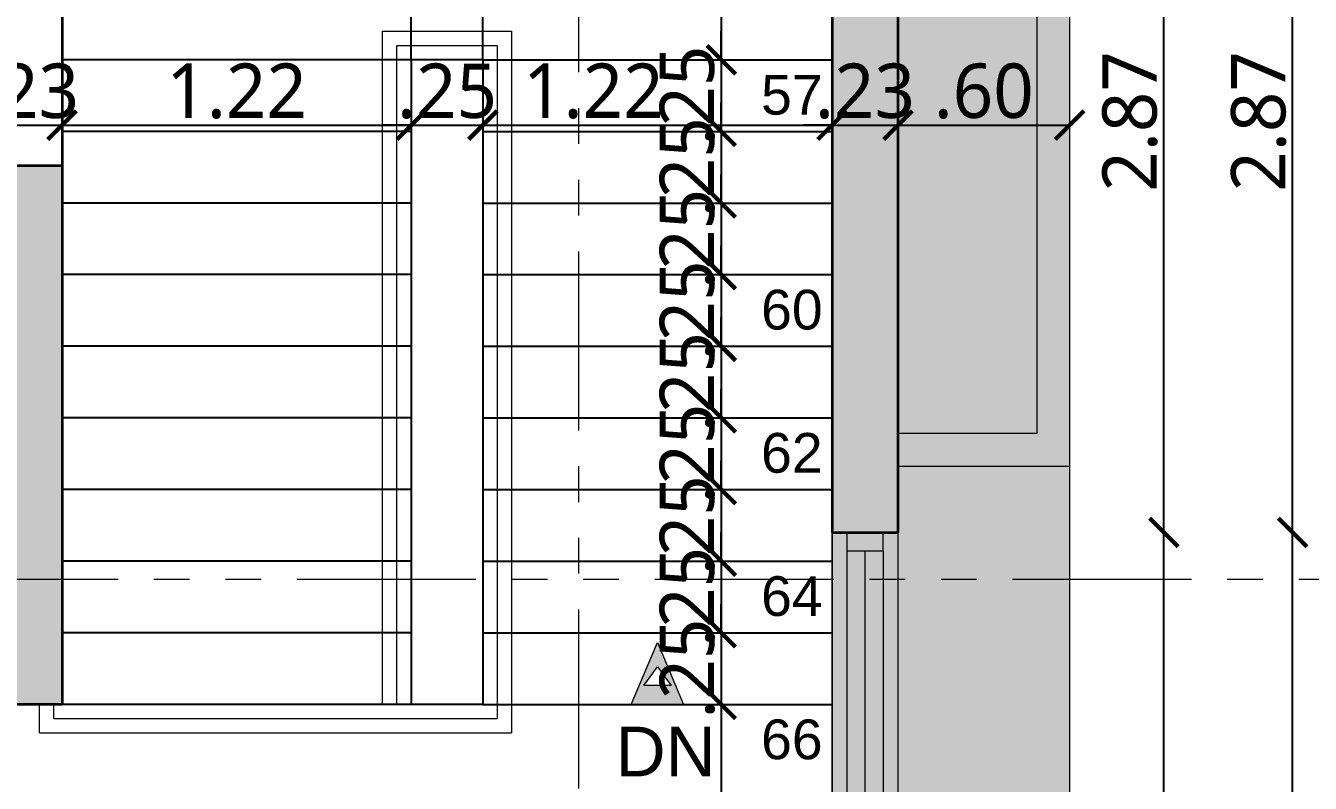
# Model space of a CAD drawing. Extents: x 2450 to 2649, y -7 to 131.
# Drawn here: x 2470.003 to 2474.491, y 34.163 to 36.807 of the extents above; entities that cross this region are included whole.
import ezdxf

# ---------------------------------------------------------------- set-up
doc = ezdxf.new("R2010")
doc.units = 0
doc.header["$MEASUREMENT"] = 0
doc.header["$PDMODE"] = 34
doc.linetypes.add('HIDDEN', pattern=[0.375, 0.25, -0.125])
doc.linetypes.add('PHANTOM2', pattern=[1.25, 0.625, -0.125, 0.125, -0.125, 0.125, -0.125])
for name, color, linetype, lineweight in [('COLUMN', 5, 'Continuous', 35), ('DOOR-WINDOW', 35, 'Continuous', 13), ('SECTION LINE', 3, 'PHANTOM2', 5), ('stair', 154, 'Continuous', 25), ('terrace-1', 181, 'Continuous', 18), ('TEXT(ROOM)', 240, 'Continuous', 15), ('TEXT-1', 7, 'Continuous', 9), ('WALL', 30, 'Continuous', 35), ('WINDOW-LINE', 25, 'Continuous', 9)]:
    doc.layers.add(name, color=color, linetype=linetype, lineweight=lineweight)
for name, color, linetype, lineweight, true_color in [('COLUMN FILLING', 7, 'Continuous', 9, 0xc0bba0), ('HEATCH BEAM BOTTOM', 7, 'Continuous', 13, 0x92bdc9), ('R.C.C PROJATION', 7, 'HIDDEN', 13, 0xa32900), ('RAILING', 7, 'Continuous', 5, 0x994d00), ('WORKING DIM', 7, 'Continuous', 15, 0x292929)]:
    doc.layers.add(name, color=color, linetype=linetype, lineweight=lineweight, true_color=true_color)
doc.styles.add('ARIAL', font='arial.ttf')
doc.styles.get("Standard").update_dxf_attribs({"font": 'malgunsl.ttf'})
doc.dimstyles.new('R07', dxfattribs={"dimtxt": 0.19, "dimasz": 0.1, "dimexe": 0.18, "dimexo": 0.0625, "dimgap": 0.02, "dimtad": 1, "dimzin": 4, "dimdsep": 46, "dimtxsty": 'Standard', "dimblk": 'ARCHTICK', "dimcen": 0, "dimse1": 1, "dimse2": 1, "dimclrd": 256, "dimclre": 48, "dimclrt": 256, "dimadec": 0, "dimazin": 0, "dimtm": 1e-09, "dimtfac": 1, "dimtix": 1, "dimtmove": 1, "dimatfit": 3, "dimfxl": 0.18, "dimtolj": 1, "dimtzin": 0, "dimlwe": 15, "dimarcsym": 0})

# ---------------------------------------------------------------- blocks, each defined once
blk = doc.blocks.new('*U41')
at = {"layer": 'WINDOW-LINE'}
for p, q in [((175536.9, -38801.97), (175536.9, -38704.14)), ((175545.9, -38801.97), (175545.9, -38704.14))]:
    blk.add_line(p, q, dxfattribs=at)
at = {"layer": 'WINDOW-LINE', "color": 35, "true_color": 0x9d754d}
for p, q in [((175538.9, -38799.47), (175538.9, -38706.64)), ((175543.9, -38799.47), (175543.9, -38706.64))]:
    blk.add_line(p, q, dxfattribs=at)
at = {"layer": 'WINDOW-LINE', "color": 4, "true_color": 0x24ffff}
blk.add_line((175541.4, -38799.47), (175541.4, -38706.64), dxfattribs=at)
at = {"layer": 'WINDOW-LINE'}
for points in [[(175536.9, -38704.14), (175545.9, -38704.14), (175545.9, -38704.14), (175536.9, -38704.14)], [(175536.9, -38801.97), (175545.9, -38801.97), (175545.9, -38801.97), (175536.9, -38801.97)]]:
    blk.add_lwpolyline(points, close=True, dxfattribs=at)
at = {"layer": 'WINDOW-LINE', "color": 35, "true_color": 0x9d754d}
for points in [[(175538.9, -38704.14), (175543.9, -38704.14), (175543.9, -38706.64), (175538.9, -38706.64)], [(175538.9, -38801.97), (175543.9, -38801.97), (175543.9, -38799.47), (175538.9, -38799.47)]]:
    blk.add_lwpolyline(points, close=True, dxfattribs=at)
blk = doc.blocks.new('EEDFGHBT')
at = {"layer": 'TEXT(ROOM)', "true_color": 0xc7c8ca}
h = blk.add_hatch(color=9, dxfattribs=at)
h.dxf.hatch_style = 1
h.paths.add_polyline_path([(891.3597, 423.2148), (891.3119, 423.1489), (891.4075, 423.1489)], flags=16)
h.paths.add_polyline_path([(891.3597, 423.2988), (891.2682, 423.0833), (891.4512, 423.0833)])
at = {"layer": 'TEXT(ROOM)', "flags": 128}
for points in [[(891.3597, 423.2988), (891.2682, 423.0833), (891.4512, 423.0833)], [(891.3597, 423.2148), (891.3119, 423.1489), (891.4075, 423.1489)]]:
    blk.add_lwpolyline(points, close=True, dxfattribs=at)
blk = doc.blocks.new('_ArchTick')
at = {"color": 0, "linetype": 'ByBlock', "const_width": 0.15}
blk.add_lwpolyline([(-0.5, -0.5), (0.5, 0.5)], dxfattribs=at)
blk = doc.blocks.new('*D3061')
at = {"layer": 'DEFPOINTS', "color": 0, "transparency": 16777216}
for p in [(2473.2351, 35.0385), (2473.9793, 35.0385), (2472.9351, 32.5385)]:
    blk.add_point(p, dxfattribs=at)
at = {"layer": 'WORKING DIM', "lineweight": -2, "transparency": 16777216}
blk.add_line((2473.9793, 32.5385), (2473.9793, 35.0385), dxfattribs=at)
at = {"layer": 'WORKING DIM', "lineweight": -2, "transparency": 16777216, "xscale": 0.1, "yscale": 0.1, "zscale": 0.1}
for p, rotation in [((2473.9793, 35.0385), 90), ((2473.9793, 32.5385), 270)]:
    blk.add_blockref('_ArchTick', p, dxfattribs=dict(at, rotation=rotation))
at = {"layer": 'WORKING DIM', "transparency": 16777216, "insert": (2473.861, 33.7885), "char_height": 0.19, "attachment_point": 5, "rotation": 90}
blk.add_mtext('\\A1;2.50', dxfattribs=at)
blk = doc.blocks.new('*D3062')
at = {"layer": 'DEFPOINTS', "color": 0, "transparency": 16777216}
for p in [(2473.3501, 37.9085), (2473.9793, 37.9085), (2473.0501, 35.0385)]:
    blk.add_point(p, dxfattribs=at)
at = {"layer": 'WORKING DIM', "lineweight": -2, "transparency": 16777216}
blk.add_line((2473.9793, 35.0385), (2473.9793, 37.9085), dxfattribs=at)
at = {"layer": 'WORKING DIM', "lineweight": -2, "transparency": 16777216, "xscale": 0.1, "yscale": 0.1, "zscale": 0.1}
for p, rotation in [((2473.9793, 37.9085), 90), ((2473.9793, 35.0385), 270)]:
    blk.add_blockref('_ArchTick', p, dxfattribs=dict(at, rotation=rotation))
at = {"layer": 'WORKING DIM', "transparency": 16777216, "insert": (2473.861, 36.4735), "char_height": 0.19, "attachment_point": 5, "rotation": 90}
blk.add_mtext('\\A1;2.87', dxfattribs=at)
blk = doc.blocks.new('*D3066')
at = {"layer": 'DEFPOINTS', "color": 0, "transparency": 16777216}
for p in [(2473.3501, 37.9085), (2474.429, 37.9085), (2473.0501, 35.0385)]:
    blk.add_point(p, dxfattribs=at)
at = {"layer": 'WORKING DIM', "lineweight": -2, "transparency": 16777216}
blk.add_line((2474.429, 35.0385), (2474.429, 37.9085), dxfattribs=at)
at = {"layer": 'WORKING DIM', "lineweight": -2, "transparency": 16777216, "xscale": 0.1, "yscale": 0.1, "zscale": 0.1}
for p, rotation in [((2474.429, 37.9085), 90), ((2474.429, 35.0385), 270)]:
    blk.add_blockref('_ArchTick', p, dxfattribs=dict(at, rotation=rotation))
at = {"layer": 'WORKING DIM', "transparency": 16777216, "insert": (2474.3107, 36.4735), "char_height": 0.19, "attachment_point": 5, "rotation": 90}
blk.add_mtext('\\A1;2.87', dxfattribs=at)
blk = doc.blocks.new('*D3070')
at = {"layer": 'DEFPOINTS', "color": 0, "transparency": 16777216}
for p in [(2473.3501, 35.0385), (2474.429, 35.0385), (2473.0501, 32.5385)]:
    blk.add_point(p, dxfattribs=at)
at = {"layer": 'WORKING DIM', "lineweight": -2, "transparency": 16777216}
blk.add_line((2474.429, 32.5385), (2474.429, 35.0385), dxfattribs=at)
at = {"layer": 'WORKING DIM', "lineweight": -2, "transparency": 16777216, "xscale": 0.1, "yscale": 0.1, "zscale": 0.1}
for p, rotation in [((2474.429, 35.0385), 90), ((2474.429, 32.5385), 270)]:
    blk.add_blockref('_ArchTick', p, dxfattribs=dict(at, rotation=rotation))
at = {"layer": 'WORKING DIM', "transparency": 16777216, "insert": (2474.3107, 33.7885), "char_height": 0.19, "attachment_point": 5, "rotation": 90}
blk.add_mtext('\\A1;2.50', dxfattribs=at)
blk = doc.blocks.new('*D3152')
at = {"layer": 'DEFPOINTS', "color": 0, "transparency": 16777216}
for p in [(2472.8201, 37.9085), (2472.4331, 36.6885), (2472.8201, 36.6885)]:
    blk.add_point(p, dxfattribs=at)
at = {"layer": 'WORKING DIM', "lineweight": -2, "transparency": 16777216}
blk.add_line((2472.4331, 37.9085), (2472.4331, 36.6885), dxfattribs=at)
at = {"layer": 'WORKING DIM', "lineweight": -2, "transparency": 16777216, "xscale": 0.1, "yscale": 0.1, "zscale": 0.1}
for p, rotation in [((2472.4331, 37.9085), 90), ((2472.4331, 36.6885), 270)]:
    blk.add_blockref('_ArchTick', p, dxfattribs=dict(at, rotation=rotation))
at = {"layer": 'WORKING DIM', "transparency": 16777216, "insert": (2472.3146, 37.2985), "char_height": 0.19, "attachment_point": 5, "rotation": 90}
blk.add_mtext('\\A1;1.22', dxfattribs=at)
blk = doc.blocks.new('*D3153')
at = {"layer": 'DEFPOINTS', "color": 0, "transparency": 16777216}
for p in [(2472.8201, 36.6885), (2472.4331, 36.4385), (2472.8201, 36.4385)]:
    blk.add_point(p, dxfattribs=at)
at = {"layer": 'WORKING DIM', "lineweight": -2, "transparency": 16777216}
for p, q in [((2472.4331, 36.6885), (2472.4331, 36.7885)), ((2472.4331, 36.6885), (2472.4331, 36.4385)), ((2472.4331, 36.4385), (2472.4331, 36.3385))]:
    blk.add_line(p, q, dxfattribs=at)
at = {"layer": 'WORKING DIM', "lineweight": -2, "transparency": 16777216, "xscale": 0.1, "yscale": 0.1, "zscale": 0.1}
for p, rotation in [((2472.4331, 36.6885), 270), ((2472.4331, 36.4385), 90)]:
    blk.add_blockref('_ArchTick', p, dxfattribs=dict(at, rotation=rotation))
at = {"layer": 'WORKING DIM', "transparency": 16777216, "insert": (2472.3148, 36.5635), "char_height": 0.19, "attachment_point": 5, "rotation": 90}
blk.add_mtext('\\A1;.25', dxfattribs=at)
blk = doc.blocks.new('*D3154')
at = {"layer": 'DEFPOINTS', "color": 0, "transparency": 16777216}
for p in [(2472.8201, 36.4385), (2472.4331, 36.1885), (2472.8201, 36.1885)]:
    blk.add_point(p, dxfattribs=at)
at = {"layer": 'WORKING DIM', "lineweight": -2, "transparency": 16777216}
for p, q in [((2472.4331, 36.4385), (2472.4331, 36.5385)), ((2472.4331, 36.4385), (2472.4331, 36.1885)), ((2472.4331, 36.1885), (2472.4331, 36.0885))]:
    blk.add_line(p, q, dxfattribs=at)
at = {"layer": 'WORKING DIM', "lineweight": -2, "transparency": 16777216, "xscale": 0.1, "yscale": 0.1, "zscale": 0.1}
for p, rotation in [((2472.4331, 36.4385), 270), ((2472.4331, 36.1885), 90)]:
    blk.add_blockref('_ArchTick', p, dxfattribs=dict(at, rotation=rotation))
at = {"layer": 'WORKING DIM', "transparency": 16777216, "insert": (2472.3148, 36.3135), "char_height": 0.19, "attachment_point": 5, "rotation": 90}
blk.add_mtext('\\A1;.25', dxfattribs=at)
blk = doc.blocks.new('*D3155')
at = {"layer": 'DEFPOINTS', "color": 0, "transparency": 16777216}
for p in [(2472.8201, 36.1885), (2472.4331, 35.9385), (2472.8201, 35.9385)]:
    blk.add_point(p, dxfattribs=at)
at = {"layer": 'WORKING DIM', "lineweight": -2, "transparency": 16777216}
for p, q in [((2472.4331, 36.1885), (2472.4331, 36.2885)), ((2472.4331, 36.1885), (2472.4331, 35.9385)), ((2472.4331, 35.9385), (2472.4331, 35.8385))]:
    blk.add_line(p, q, dxfattribs=at)
at = {"layer": 'WORKING DIM', "lineweight": -2, "transparency": 16777216, "xscale": 0.1, "yscale": 0.1, "zscale": 0.1}
for p, rotation in [((2472.4331, 36.1885), 270), ((2472.4331, 35.9385), 90)]:
    blk.add_blockref('_ArchTick', p, dxfattribs=dict(at, rotation=rotation))
at = {"layer": 'WORKING DIM', "transparency": 16777216, "insert": (2472.3148, 36.0635), "char_height": 0.19, "attachment_point": 5, "rotation": 90}
blk.add_mtext('\\A1;.25', dxfattribs=at)
blk = doc.blocks.new('*D3156')
at = {"layer": 'DEFPOINTS', "color": 0, "transparency": 16777216}
for p in [(2472.8201, 35.9385), (2472.4331, 35.6885), (2472.8201, 35.6885)]:
    blk.add_point(p, dxfattribs=at)
at = {"layer": 'WORKING DIM', "lineweight": -2, "transparency": 16777216}
for p, q in [((2472.4331, 35.9385), (2472.4331, 36.0385)), ((2472.4331, 35.9385), (2472.4331, 35.6885)), ((2472.4331, 35.6885), (2472.4331, 35.5885))]:
    blk.add_line(p, q, dxfattribs=at)
at = {"layer": 'WORKING DIM', "lineweight": -2, "transparency": 16777216, "xscale": 0.1, "yscale": 0.1, "zscale": 0.1}
for p, rotation in [((2472.4331, 35.9385), 270), ((2472.4331, 35.6885), 90)]:
    blk.add_blockref('_ArchTick', p, dxfattribs=dict(at, rotation=rotation))
at = {"layer": 'WORKING DIM', "transparency": 16777216, "insert": (2472.3148, 35.8135), "char_height": 0.19, "attachment_point": 5, "rotation": 90}
blk.add_mtext('\\A1;.25', dxfattribs=at)
blk = doc.blocks.new('*D3157')
at = {"layer": 'DEFPOINTS', "color": 0, "transparency": 16777216}
for p in [(2472.8201, 35.6885), (2472.4331, 35.4385), (2472.8201, 35.4385)]:
    blk.add_point(p, dxfattribs=at)
at = {"layer": 'WORKING DIM', "lineweight": -2, "transparency": 16777216}
for p, q in [((2472.4331, 35.6885), (2472.4331, 35.7885)), ((2472.4331, 35.6885), (2472.4331, 35.4385)), ((2472.4331, 35.4385), (2472.4331, 35.3385))]:
    blk.add_line(p, q, dxfattribs=at)
at = {"layer": 'WORKING DIM', "lineweight": -2, "transparency": 16777216, "xscale": 0.1, "yscale": 0.1, "zscale": 0.1}
for p, rotation in [((2472.4331, 35.6885), 270), ((2472.4331, 35.4385), 90)]:
    blk.add_blockref('_ArchTick', p, dxfattribs=dict(at, rotation=rotation))
at = {"layer": 'WORKING DIM', "transparency": 16777216, "insert": (2472.3148, 35.5635), "char_height": 0.19, "attachment_point": 5, "rotation": 90}
blk.add_mtext('\\A1;.25', dxfattribs=at)
blk = doc.blocks.new('*D3158')
at = {"layer": 'DEFPOINTS', "color": 0, "transparency": 16777216}
for p in [(2472.8201, 35.4385), (2472.4331, 35.1885), (2472.8201, 35.1885)]:
    blk.add_point(p, dxfattribs=at)
at = {"layer": 'WORKING DIM', "lineweight": -2, "transparency": 16777216}
for p, q in [((2472.4331, 35.4385), (2472.4331, 35.5385)), ((2472.4331, 35.4385), (2472.4331, 35.1885)), ((2472.4331, 35.1885), (2472.4331, 35.0885))]:
    blk.add_line(p, q, dxfattribs=at)
at = {"layer": 'WORKING DIM', "lineweight": -2, "transparency": 16777216, "xscale": 0.1, "yscale": 0.1, "zscale": 0.1}
for p, rotation in [((2472.4331, 35.4385), 270), ((2472.4331, 35.1885), 90)]:
    blk.add_blockref('_ArchTick', p, dxfattribs=dict(at, rotation=rotation))
at = {"layer": 'WORKING DIM', "transparency": 16777216, "insert": (2472.3148, 35.3135), "char_height": 0.19, "attachment_point": 5, "rotation": 90}
blk.add_mtext('\\A1;.25', dxfattribs=at)
blk = doc.blocks.new('*D3159')
at = {"layer": 'DEFPOINTS', "color": 0, "transparency": 16777216}
for p in [(2472.8201, 35.1885), (2472.4331, 34.9385), (2472.8201, 34.9385)]:
    blk.add_point(p, dxfattribs=at)
at = {"layer": 'WORKING DIM', "lineweight": -2, "transparency": 16777216}
for p, q in [((2472.4331, 35.1885), (2472.4331, 35.2885)), ((2472.4331, 35.1885), (2472.4331, 34.9385)), ((2472.4331, 34.9385), (2472.4331, 34.8385))]:
    blk.add_line(p, q, dxfattribs=at)
at = {"layer": 'WORKING DIM', "lineweight": -2, "transparency": 16777216, "xscale": 0.1, "yscale": 0.1, "zscale": 0.1}
for p, rotation in [((2472.4331, 35.1885), 270), ((2472.4331, 34.9385), 90)]:
    blk.add_blockref('_ArchTick', p, dxfattribs=dict(at, rotation=rotation))
at = {"layer": 'WORKING DIM', "transparency": 16777216, "insert": (2472.3148, 35.0635), "char_height": 0.19, "attachment_point": 5, "rotation": 90}
blk.add_mtext('\\A1;.25', dxfattribs=at)
blk = doc.blocks.new('*D3160')
at = {"layer": 'DEFPOINTS', "color": 0, "transparency": 16777216}
for p in [(2472.8201, 34.9385), (2472.4331, 34.6885), (2472.8201, 34.6885)]:
    blk.add_point(p, dxfattribs=at)
at = {"layer": 'WORKING DIM', "lineweight": -2, "transparency": 16777216}
for p, q in [((2472.4331, 34.9385), (2472.4331, 35.0385)), ((2472.4331, 34.9385), (2472.4331, 34.6885)), ((2472.4331, 34.6885), (2472.4331, 34.5885))]:
    blk.add_line(p, q, dxfattribs=at)
at = {"layer": 'WORKING DIM', "lineweight": -2, "transparency": 16777216, "xscale": 0.1, "yscale": 0.1, "zscale": 0.1}
for p, rotation in [((2472.4331, 34.9385), 270), ((2472.4331, 34.6885), 90)]:
    blk.add_blockref('_ArchTick', p, dxfattribs=dict(at, rotation=rotation))
at = {"layer": 'WORKING DIM', "transparency": 16777216, "insert": (2472.3148, 34.8135), "char_height": 0.19, "attachment_point": 5, "rotation": 90}
blk.add_mtext('\\A1;.25', dxfattribs=at)
blk = doc.blocks.new('*D3161')
at = {"layer": 'DEFPOINTS', "color": 0, "transparency": 16777216}
for p in [(2472.8201, 34.6885), (2472.4331, 34.4385), (2472.8201, 34.4385)]:
    blk.add_point(p, dxfattribs=at)
at = {"layer": 'WORKING DIM', "lineweight": -2, "transparency": 16777216}
for p, q in [((2472.4331, 34.6885), (2472.4331, 34.7885)), ((2472.4331, 34.6885), (2472.4331, 34.4385)), ((2472.4331, 34.4385), (2472.4331, 34.3385))]:
    blk.add_line(p, q, dxfattribs=at)
at = {"layer": 'WORKING DIM', "lineweight": -2, "transparency": 16777216, "xscale": 0.1, "yscale": 0.1, "zscale": 0.1}
for p, rotation in [((2472.4331, 34.6885), 270), ((2472.4331, 34.4385), 90)]:
    blk.add_blockref('_ArchTick', p, dxfattribs=dict(at, rotation=rotation))
at = {"layer": 'WORKING DIM', "transparency": 16777216, "insert": (2472.3148, 34.5635), "char_height": 0.19, "attachment_point": 5, "rotation": 90}
blk.add_mtext('\\A1;.25', dxfattribs=at)
blk = doc.blocks.new('*D3162')
at = {"layer": 'DEFPOINTS', "color": 0, "transparency": 16777216}
for p in [(2472.8201, 34.4385), (2472.4331, 32.5385), (2472.8201, 32.5385)]:
    blk.add_point(p, dxfattribs=at)
at = {"layer": 'WORKING DIM', "lineweight": -2, "transparency": 16777216}
blk.add_line((2472.4331, 34.4385), (2472.4331, 32.5385), dxfattribs=at)
at = {"layer": 'WORKING DIM', "lineweight": -2, "transparency": 16777216, "xscale": 0.1, "yscale": 0.1, "zscale": 0.1}
for p, rotation in [((2472.4331, 34.4385), 90), ((2472.4331, 32.5385), 270)]:
    blk.add_blockref('_ArchTick', p, dxfattribs=dict(at, rotation=rotation))
at = {"layer": 'WORKING DIM', "transparency": 16777216, "insert": (2472.3142, 33.4885), "char_height": 0.19, "attachment_point": 5, "rotation": 90}
blk.add_mtext('\\A1;1.90', dxfattribs=at)
blk = doc.blocks.new('*D3201')
at = {"layer": 'DEFPOINTS', "color": 0, "transparency": 16777216}
for p in [(2470.1301, 36.4603), (2469.9001, 36.3185), (2470.1301, 36.3185)]:
    blk.add_point(p, dxfattribs=at)
at = {"layer": 'WORKING DIM', "lineweight": -2, "transparency": 16777216}
for p, q in [((2469.9001, 36.4603), (2469.8001, 36.4603)), ((2469.9001, 36.4603), (2470.1301, 36.4603)), ((2470.1301, 36.4603), (2470.2301, 36.4603))]:
    blk.add_line(p, q, dxfattribs=at)
at = {"layer": 'WORKING DIM', "lineweight": -2, "transparency": 16777216, "xscale": 0.1, "yscale": 0.1, "zscale": 0.1}
blk.add_blockref('_ArchTick', (2469.9001, 36.4603), dxfattribs=at)
at = {"layer": 'WORKING DIM', "lineweight": -2, "transparency": 16777216, "xscale": 0.1, "yscale": 0.1, "zscale": 0.1, "rotation": 180}
blk.add_blockref('_ArchTick', (2470.1301, 36.4603), dxfattribs=at)
at = {"layer": 'WORKING DIM', "transparency": 16777216, "insert": (2470.0151, 36.5786), "char_height": 0.19, "attachment_point": 5}
blk.add_mtext('\\A1;.23', dxfattribs=at)
blk = doc.blocks.new('*D3202')
at = {"layer": 'DEFPOINTS', "color": 0, "transparency": 16777216}
for p in [(2471.3501, 36.4603), (2470.1301, 36.3185), (2471.3501, 36.1885)]:
    blk.add_point(p, dxfattribs=at)
at = {"layer": 'WORKING DIM', "lineweight": -2, "transparency": 16777216}
blk.add_line((2470.1301, 36.4603), (2471.3501, 36.4603), dxfattribs=at)
at = {"layer": 'WORKING DIM', "lineweight": -2, "transparency": 16777216, "xscale": 0.1, "yscale": 0.1, "zscale": 0.1, "rotation": 180}
blk.add_blockref('_ArchTick', (2470.1301, 36.4603), dxfattribs=at)
at = {"layer": 'WORKING DIM', "lineweight": -2, "transparency": 16777216, "xscale": 0.1, "yscale": 0.1, "zscale": 0.1}
blk.add_blockref('_ArchTick', (2471.3501, 36.4603), dxfattribs=at)
at = {"layer": 'WORKING DIM', "transparency": 16777216, "insert": (2470.7401, 36.5788), "char_height": 0.19, "attachment_point": 5}
blk.add_mtext('\\A1;1.22', dxfattribs=at)
blk = doc.blocks.new('*D3203')
at = {"layer": 'DEFPOINTS', "color": 0, "transparency": 16777216}
for p in [(2471.6001, 36.4603), (2471.3501, 36.1885), (2471.6001, 36.1885)]:
    blk.add_point(p, dxfattribs=at)
at = {"layer": 'WORKING DIM', "lineweight": -2, "transparency": 16777216}
for p, q in [((2471.3501, 36.4603), (2471.2501, 36.4603)), ((2471.3501, 36.4603), (2471.6001, 36.4603)), ((2471.6001, 36.4603), (2471.7001, 36.4603))]:
    blk.add_line(p, q, dxfattribs=at)
at = {"layer": 'WORKING DIM', "lineweight": -2, "transparency": 16777216, "xscale": 0.1, "yscale": 0.1, "zscale": 0.1}
blk.add_blockref('_ArchTick', (2471.3501, 36.4603), dxfattribs=at)
at = {"layer": 'WORKING DIM', "lineweight": -2, "transparency": 16777216, "xscale": 0.1, "yscale": 0.1, "zscale": 0.1, "rotation": 180}
blk.add_blockref('_ArchTick', (2471.6001, 36.4603), dxfattribs=at)
at = {"layer": 'WORKING DIM', "transparency": 16777216, "insert": (2471.4751, 36.5786), "char_height": 0.19, "attachment_point": 5}
blk.add_mtext('\\A1;.25', dxfattribs=at)
blk = doc.blocks.new('*D3204')
at = {"layer": 'DEFPOINTS', "color": 0, "transparency": 16777216}
for p in [(2472.8201, 36.4603), (2471.6001, 36.1885), (2472.8201, 36.1885)]:
    blk.add_point(p, dxfattribs=at)
at = {"layer": 'WORKING DIM', "lineweight": -2, "transparency": 16777216}
blk.add_line((2471.6001, 36.4603), (2472.8201, 36.4603), dxfattribs=at)
at = {"layer": 'WORKING DIM', "lineweight": -2, "transparency": 16777216, "xscale": 0.1, "yscale": 0.1, "zscale": 0.1, "rotation": 180}
blk.add_blockref('_ArchTick', (2471.6001, 36.4603), dxfattribs=at)
at = {"layer": 'WORKING DIM', "lineweight": -2, "transparency": 16777216, "xscale": 0.1, "yscale": 0.1, "zscale": 0.1}
blk.add_blockref('_ArchTick', (2472.8201, 36.4603), dxfattribs=at)
at = {"layer": 'WORKING DIM', "transparency": 16777216, "insert": (2471.9864, 36.5788), "char_height": 0.19, "attachment_point": 5}
blk.add_mtext('\\A1;1.22', dxfattribs=at)
blk = doc.blocks.new('*D3205')
at = {"layer": 'DEFPOINTS', "color": 0, "transparency": 16777216}
for p in [(2473.0501, 36.4603), (2472.8201, 36.1885), (2473.0501, 36.1885)]:
    blk.add_point(p, dxfattribs=at)
at = {"layer": 'WORKING DIM', "lineweight": -2, "transparency": 16777216}
for p, q in [((2472.8201, 36.4603), (2472.7201, 36.4603)), ((2472.8201, 36.4603), (2473.0501, 36.4603)), ((2473.0501, 36.4603), (2473.1501, 36.4603))]:
    blk.add_line(p, q, dxfattribs=at)
at = {"layer": 'WORKING DIM', "lineweight": -2, "transparency": 16777216, "xscale": 0.1, "yscale": 0.1, "zscale": 0.1}
blk.add_blockref('_ArchTick', (2472.8201, 36.4603), dxfattribs=at)
at = {"layer": 'WORKING DIM', "lineweight": -2, "transparency": 16777216, "xscale": 0.1, "yscale": 0.1, "zscale": 0.1, "rotation": 180}
blk.add_blockref('_ArchTick', (2473.0501, 36.4603), dxfattribs=at)
at = {"layer": 'WORKING DIM', "transparency": 16777216, "insert": (2472.9351, 36.5786), "char_height": 0.19, "attachment_point": 5}
blk.add_mtext('\\A1;.23', dxfattribs=at)
blk = doc.blocks.new('*D3206')
at = {"layer": 'DEFPOINTS', "color": 0, "transparency": 16777216}
for p in [(2473.6501, 36.4603), (2473.0501, 36.1885), (2473.6501, 36.1885)]:
    blk.add_point(p, dxfattribs=at)
at = {"layer": 'WORKING DIM', "lineweight": -2, "transparency": 16777216}
blk.add_line((2473.0501, 36.4603), (2473.6501, 36.4603), dxfattribs=at)
at = {"layer": 'WORKING DIM', "lineweight": -2, "transparency": 16777216, "xscale": 0.1, "yscale": 0.1, "zscale": 0.1, "rotation": 180}
blk.add_blockref('_ArchTick', (2473.0501, 36.4603), dxfattribs=at)
at = {"layer": 'WORKING DIM', "lineweight": -2, "transparency": 16777216, "xscale": 0.1, "yscale": 0.1, "zscale": 0.1}
blk.add_blockref('_ArchTick', (2473.6501, 36.4603), dxfattribs=at)
at = {"layer": 'WORKING DIM', "transparency": 16777216, "insert": (2473.3501, 36.5786), "char_height": 0.19, "attachment_point": 5}
blk.add_mtext('\\A1;.60', dxfattribs=at)

msp = doc.modelspace()

# ---------------------------------------------------------------- hatches: boundary and pattern name
at = {"layer": 'COLUMN FILLING'}
h = msp.add_hatch(color=256, dxfattribs=at)
h.dxf.hatch_style = 1
h.paths.add_polyline_path([(2469.4901, 34.5535), (2469.4901, 34.4385), (2470.1301, 34.4385), (2470.1301, 36.3185), (2468.0201, 36.3185), (2468.0201, 34.4385), (2468.6601, 34.4385), (2468.6601, 34.5535), (2468.2501, 34.5535), (2468.2501, 36.2035), (2469.9001, 36.2035), (2469.9001, 34.5535)])
at = {"layer": 'HEATCH BEAM BOTTOM', "ltscale": 10}
h = msp.add_hatch(dxfattribs=at)
h.set_pattern_fill('ANSI33', color=256, scale=0.5)
h.set_pattern_definition([(45, (0, 170.54396), (-0.0883883476, 0.0883883476), []), (45, (0.08839, 170.54396), (-0.0883883476, 0.0883883476), [0.0625, -0.03125])])
edge = h.paths.add_edge_path()
edge.add_line((2454.5824, 43.2164), (2455.4128, 43.2164))
edge.add_line((2455.4128, 43.2164), (2455.4128, 31.3135))
edge.add_line((2455.4128, 31.3135), (2460.5928, 31.3135))
edge.add_line((2460.5928, 31.3135), (2460.5928, 32.5385))
edge.add_line((2460.5928, 32.5385), (2467.0501, 32.5385))
edge.add_line((2467.0501, 32.5385), (2467.0501, 31.3135))
edge.add_line((2467.0501, 31.3135), (2471.3301, 31.3135))
edge.add_line((2471.3301, 31.3135), (2471.3301, 31.0835))
edge.add_line((2471.3301, 31.0835), (2471.3301, 27.1285))
edge.add_line((2471.3301, 27.1285), (2473.6501, 27.1285))
edge.add_line((2473.6501, 27.1285), (2473.6501, 31.0785))
edge.add_line((2473.6501, 31.0785), (2472.8201, 31.0835))
edge.add_line((2472.8201, 31.0835), (2472.8201, 31.3135))
edge.add_line((2472.8201, 31.3135), (2472.8201, 42.1785))
edge.add_line((2472.8201, 42.1785), (2473.6501, 42.1785))
edge.add_line((2473.6501, 42.1785), (2473.6501, 27.1285))
edge.add_line((2473.6501, 27.1285), (2454.5828, 27.1285))
edge.add_line((2454.5828, 27.1285), (2454.5828, 43.1987))

# ---------------------------------------------------------------- linework, layer by layer
at = {"layer": 'COLUMN', "ltscale": 10}
for p, q in [((2470.1301, 36.3185), (2468.0201, 36.3185)), ((2470.1301, 36.3185), (2470.1301, 34.4385)), ((2470.1301, 34.4385), (2469.4901, 34.4385))]:
    msp.add_line(p, q, dxfattribs=at)
at = {"layer": 'HEATCH BEAM BOTTOM'}
msp.add_lwpolyline([(2454.5824, 43.2164), (2455.4128, 43.2164), (2455.4128, 31.3135), (2460.5928, 31.3135), (2460.5928, 32.5385), (2467.0501, 32.5385), (2467.0501, 31.3135), (2472.8201, 31.3135), (2472.8201, 42.1785), (2473.6501, 42.1785), (2473.6501, 31.0835)], dxfattribs=at)
at = {"layer": 'R.C.C PROJATION'}
msp.add_line((2473.6501, 41.9485), (2473.6501, 32.5385), dxfattribs=at)
at = {"layer": 'RAILING'}
for p, q in [((2471.2501, 34.4385), (2471.2501, 36.7885)), ((2471.2501, 36.7885), (2471.7001, 36.7885)), ((2471.7001, 36.7885), (2471.7001, 34.3385)), ((2471.3001, 34.4385), (2471.3001, 36.7385)), ((2471.3001, 36.7385), (2471.6501, 36.7385)), ((2471.6501, 36.7385), (2471.6501, 34.3885)), ((2470.0511, 34.3385), (2470.0511, 34.4385)), ((2470.1011, 34.3885), (2470.1011, 34.4385)), ((2470.1011, 34.3885), (2471.6501, 34.3885)), ((2470.0511, 34.3385), (2471.7001, 34.3385))]:
    msp.add_line(p, q, dxfattribs=at)
at = {"layer": 'SECTION LINE'}
for points in [[(2471.1105, 22.8948), (2471.9351, 22.8948), (2471.9351, 47.2945), (2471.2183, 47.2945)], [(2450.9507, 35.7485), (2450.9507, 34.8756), (2477.4606, 34.8756), (2477.4606, 35.7566)]]:
    msp.add_lwpolyline(points, dxfattribs=at)
at = {"layer": 'stair'}
for p, q in [((2471.3501, 36.6885), (2471.3501, 37.9085)), ((2471.6001, 36.6885), (2471.6001, 37.9085)), ((2471.3501, 36.6885), (2470.1301, 36.6885)), ((2471.6001, 36.6885), (2471.3501, 36.6885)), ((2471.3501, 36.6885), (2471.3501, 34.4385)), ((2471.6001, 36.6885), (2471.6001, 34.4385)), ((2471.6001, 36.6885), (2472.8201, 36.6885)), ((2471.3501, 36.4385), (2470.1301, 36.4385)), ((2471.6001, 36.4385), (2472.8201, 36.4385)), ((2471.3501, 36.1885), (2470.1301, 36.1885)), ((2471.6001, 36.1885), (2472.8201, 36.1885)), ((2471.3501, 35.9385), (2470.1301, 35.9385)), ((2471.6001, 35.9385), (2472.8201, 35.9385)), ((2471.3501, 35.6885), (2470.1301, 35.6885)), ((2471.6001, 35.6885), (2472.8201, 35.6885)), ((2471.3501, 35.4385), (2470.1301, 35.4385)), ((2471.6001, 35.4385), (2472.8201, 35.4385)), ((2471.3501, 35.1885), (2470.1301, 35.1885)), ((2471.6001, 35.1885), (2472.8201, 35.1885)), ((2471.3501, 34.9385), (2470.1301, 34.9385)), ((2471.6001, 34.9385), (2472.8201, 34.9385)), ((2471.3501, 34.6885), (2470.1301, 34.6885)), ((2471.6001, 34.6885), (2472.8201, 34.6885)), ((2471.3501, 34.4385), (2470.1301, 34.4385)), ((2471.6001, 34.4385), (2471.3501, 34.4385)), ((2471.6001, 34.4385), (2472.8201, 34.4385))]:
    msp.add_line(p, q, dxfattribs=at)
at = {"layer": 'terrace-1'}
for points in [[(2473.0501, 37.9085), (2473.6501, 37.9085), (2473.6501, 35.2685), (2473.0501, 35.2685)], [(2473.0501, 37.7935), (2473.5351, 37.7935), (2473.5351, 35.3835), (2473.0501, 35.3835)]]:
    msp.add_lwpolyline(points, close=True, dxfattribs=at)
at = {"layer": 'WALL'}
for p, q in [((2470.1301, 37.9085), (2470.1301, 36.3185)), ((2472.8201, 37.9085), (2472.8201, 35.0385)), ((2473.0501, 37.9085), (2473.0501, 35.0385)), ((2472.8201, 35.0385), (2473.0501, 35.0385))]:
    msp.add_line(p, q, dxfattribs=at)

# ---------------------------------------------------------------- block references
at = {"layer": 'DOOR-WINDOW', "xscale": 0.02555555555552771, "yscale": 0.02555555555552771, "zscale": 0.02555555555552771, "rotation": 180}
msp.add_blockref('*U41', (6958.993, -956.5673), dxfattribs=at)
at = {"layer": 'TEXT(ROOM)', "ltscale": 20, "xscale": -1}
msp.add_blockref('EEDFGHBT', (3363.5698, -388.6448), dxfattribs=at)

# ---------------------------------------------------------------- texts
at = {"layer": 'TEXT-1', "color": 11, "ltscale": 10, "true_color": 0xf27172, "char_height": 0.13849, "width": 0.080039, "attachment_point": 1, "style": 'ARIAL'}
for s, insert in [('\\A1;57', (2472.5721, 36.6356)), ('\\A1;60', (2472.5721, 35.8856)), ('\\A1;62', (2472.5721, 35.3856)), ('\\A1;64', (2472.5721, 34.8856)), ('\\A1;66', (2472.5721, 34.3856))]:
    msp.add_mtext(s, dxfattribs=dict(at, insert=insert))
at = {"layer": 'TEXT-1', "color": 18, "ltscale": 10, "true_color": 0x000000, "insert": (2472.0641, 34.3605), "char_height": 0.17311, "width": 1.175205, "attachment_point": 1, "style": 'ARIAL'}
msp.add_mtext('\\A1;DN', dxfattribs=at)

# ---------------------------------------------------------------- dimensions: what is measured, and where the dimension line sits
at = {"layer": 'WORKING DIM'}
for base, p1, p2, picture, middle in [((2472.4331, 36.6885), (2472.8201, 37.9085), (2472.8201, 36.6885), '*D3152', (2472.3146, 37.2985)), ((2473.9793, 37.9085), (2473.0501, 35.0385), (2473.3501, 37.9085), '*D3062', (2473.861, 36.4735)), ((2474.429, 37.9085), (2473.0501, 35.0385), (2473.3501, 37.9085), '*D3066', (2474.3107, 36.4735)), ((2472.4331, 36.4385), (2472.8201, 36.6885), (2472.8201, 36.4385), '*D3153', (2472.3148, 36.5635)), ((2472.4331, 36.1885), (2472.8201, 36.4385), (2472.8201, 36.1885), '*D3154', (2472.3148, 36.3135)), ((2472.4331, 35.9385), (2472.8201, 36.1885), (2472.8201, 35.9385), '*D3155', (2472.3148, 36.0635)), ((2472.4331, 35.6885), (2472.8201, 35.9385), (2472.8201, 35.6885), '*D3156', (2472.3148, 35.8135)), ((2472.4331, 35.4385), (2472.8201, 35.6885), (2472.8201, 35.4385), '*D3157', (2472.3148, 35.5635)), ((2472.4331, 35.1885), (2472.8201, 35.4385), (2472.8201, 35.1885), '*D3158', (2472.3148, 35.3135)), ((2472.4331, 34.9385), (2472.8201, 35.1885), (2472.8201, 34.9385), '*D3159', (2472.3148, 35.0635)), ((2473.9793, 35.0385), (2472.9351, 32.5385), (2473.2351, 35.0385), '*D3061', (2473.861, 33.7885)), ((2474.429, 35.0385), (2473.0501, 32.5385), (2473.3501, 35.0385), '*D3070', (2474.3107, 33.7885)), ((2472.4331, 34.6885), (2472.8201, 34.9385), (2472.8201, 34.6885), '*D3160', (2472.3148, 34.8135)), ((2472.4331, 34.4385), (2472.8201, 34.6885), (2472.8201, 34.4385), '*D3161', (2472.3148, 34.5635)), ((2472.4331, 32.5385), (2472.8201, 34.4385), (2472.8201, 32.5385), '*D3162', (2472.3142, 33.4885))]:
    dim = msp.add_linear_dim(base=base, p1=p1, p2=p2, angle=90, dimstyle='R07', override={"dimpost": '\\X'}, dxfattribs=at)
    dim.commit()
    dim.dimension.update_dxf_attribs({"geometry": picture, "text_midpoint": middle})
for base, p1, p2, picture, middle in [((2470.1301, 36.4603), (2469.9001, 36.3185), (2470.1301, 36.3185), '*D3201', (2470.0151, 36.5786)), ((2471.3501, 36.4603), (2470.1301, 36.3185), (2471.3501, 36.1885), '*D3202', (2470.7401, 36.5788)), ((2471.6001, 36.4603), (2471.3501, 36.1885), (2471.6001, 36.1885), '*D3203', (2471.4751, 36.5786)), ((2473.0501, 36.4603), (2472.8201, 36.1885), (2473.0501, 36.1885), '*D3205', (2472.9351, 36.5786)), ((2473.6501, 36.4603), (2473.0501, 36.1885), (2473.6501, 36.1885), '*D3206', (2473.3501, 36.5786))]:
    dim = msp.add_linear_dim(base=base, p1=p1, p2=p2, dimstyle='R07', override={"dimpost": '\\X'}, dxfattribs=at)
    dim.commit()
    dim.dimension.update_dxf_attribs({"geometry": picture, "text_midpoint": middle})
dim = msp.add_linear_dim(base=(2472.8201, 36.4603), p1=(2471.6001, 36.1885), p2=(2472.8201, 36.1885), dimstyle='R07', override={"dimpost": '\\X'}, dxfattribs=at)
dim.commit()
dim.dimension.update_dxf_attribs({"geometry": '*D3204', "text_midpoint": (2471.9864, 36.4603), "dimtype": 160})

doc.saveas('drawing.dxf')
